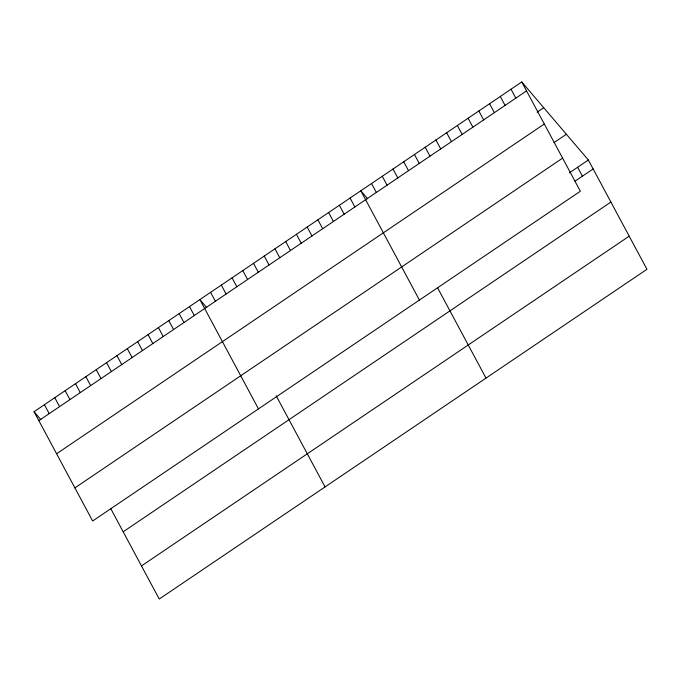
<?xml version="1.0" encoding="UTF-8"?>
<svg xmlns="http://www.w3.org/2000/svg" width="681" height="681" viewBox="0 0 681 681"><rect width="100%" height="100%" fill="white"/><g stroke="black" fill="none" stroke-linecap="round" stroke-linejoin="round"><path stroke-width="1.02" d="M521.765 81.958L580.357 191.25L92.65 520.991L34.05 411.707L521.765 81.958L588.35 160.009L646.95 269.293L159.235 599.042L110.85 508.801M38.834 420.637L526.549 90.888M537.139 112.178L543.736 107.717M56.591 453.759L544.306 124.01M553.993 142.627L566.379 134.251M74.893 487.877L562.6 158.128M569.367 172.846L588.35 160.009M574.985 181.214L593.142 168.939M123.184 531.801L610.9 202.053M141.478 565.92L629.193 236.171M367.68 198.826L360.819 190.782L419.411 300.066M206.743 307.642L199.874 299.597L258.474 408.881M34.05 411.707L40.92 419.76M577.624 167.262L582.408 176.192M511.031 89.22L515.823 98.149M500.305 96.472L505.089 105.402M489.571 103.725L494.363 112.654M478.845 110.977L483.629 119.907M468.111 118.239L472.903 127.168M457.385 125.491L462.169 134.421M446.651 132.744L451.443 141.674M435.925 139.997L440.718 148.926M425.199 147.249L429.983 156.179M414.465 154.51L419.258 163.44M403.739 161.763L408.523 170.693M393.005 169.016L397.798 177.945M382.279 176.268L387.063 185.198M437.619 287.876L486.004 378.108M371.545 183.521L376.338 192.451M350.085 198.035L354.878 206.964M339.359 205.287L344.143 214.217M328.625 212.54L333.418 221.47M317.899 219.793L322.683 228.722M307.165 227.054L311.958 235.984M296.439 234.307L301.232 243.236M285.714 241.559L290.498 250.489M274.979 248.812L279.772 257.741M264.254 256.065L269.038 264.994M253.519 263.326L258.312 272.255M242.794 270.578L247.578 279.508M232.059 277.831L236.852 286.761M221.334 285.084L226.118 294.013M276.18 395.772L325.058 486.924M210.599 292.336L215.392 301.274M189.505 306.603L194.298 315.533M179.146 313.609L183.93 322.539M168.777 320.615L173.57 329.544M158.418 327.621L163.202 336.55M148.049 334.626L152.842 343.565M137.69 341.641L142.474 350.57M127.321 348.646L132.114 357.576M116.962 355.652L121.746 364.582M106.594 362.658L111.386 371.588M96.234 369.664L101.018 378.593M85.866 376.67L90.658 385.599M75.506 383.684L80.29 392.614M65.138 390.69L69.93 399.619M54.778 397.695L59.562 406.625M44.41 404.701L49.202 413.631"/></g></svg>
